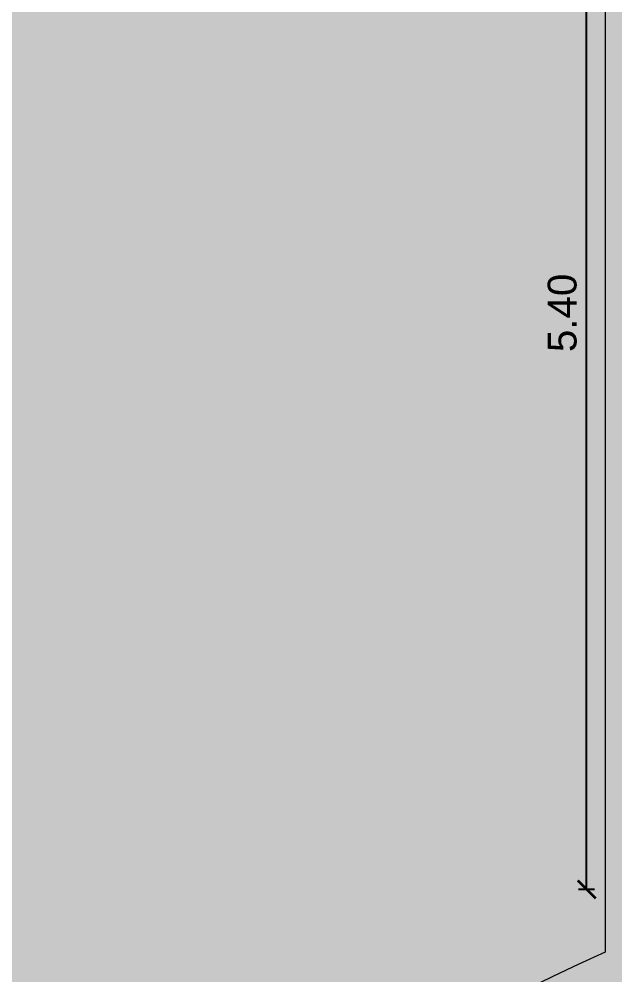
# Model space of a CAD drawing. Header units: inches. Extents: x 44782 to 44933, y 6798 to 6838.
# Drawn here: x 44801.818 to 44804.609, y 6809.085 to 6813.56 of the extents above; entities that cross this region are included whole.
import ezdxf

# ---------------------------------------------------------------- set-up
doc = ezdxf.new("R2010")
doc.units = ezdxf.units.IN
doc.header["$MEASUREMENT"] = 0
doc.layers.get('Defpoints').update_dxf_attribs({"color": 250})
doc.layers.add('at_Entity', color=7, linetype='Continuous', lineweight=9)
doc.layers.add('at_Text', color=7, linetype='Continuous', lineweight=9)
doc.layers.add('H. PAVER CINZA 1', color=252, linetype='Continuous')
doc.styles.add('Fonte 02', font='ARIALUNI.TTF')
doc.dimstyles.new('Esc 1-75', dxfattribs={"dimscale": 0.75, "dimtxt": 0.18, "dimasz": 0.1125, "dimexe": 0.05, "dimexo": 0.05, "dimgap": 0.06, "dimtad": 1, "dimzin": 4, "dimdsep": 46, "dimtxsty": 'Fonte 02', "dimblk": 'ARCHTICK', "dimcen": 0, "dimclrd": 250, "dimclre": 250, "dimadec": 0, "dimazin": 1, "dimtfac": 1, "dimtix": 1, "dimtmove": 1, "dimatfit": 3, "dimldrblk": 'ARCHTICK', "dimfxl": 0, "dimarcsym": 0})

# ---------------------------------------------------------------- blocks, each defined once
blk = doc.blocks.new('_ARCHTICK')
at = {"color": 0, "linetype": 'ByBlock', "const_width": 0.15}
blk.add_lwpolyline([(-0.5, -0.5), (0.5, 0.5)], dxfattribs=at)
blk = doc.blocks.new('*D111')
at = {"layer": 'at_Text', "color": 250, "lineweight": -2, "transparency": 16777216}
for p, q in [((44804.51404987974, 6814.88366429097), (44804.43904987974, 6814.88366429097)), ((44804.47654987974, 6809.485577620922), (44804.47654987974, 6814.88366429097)), ((44804.51404987974, 6809.485577620922), (44804.43904987974, 6809.485577620922))]:
    blk.add_line(p, q, dxfattribs=at)
at = {"layer": 'Defpoints', "color": 0, "transparency": 16777216}
for p in [(44804.47654987974, 6814.88366429097), (44805.06246530596, 6814.88366429097), (44805.06246530596, 6809.485577620922)]:
    blk.add_point(p, dxfattribs=at)
at = {"layer": 'at_Text', "color": 250, "lineweight": -2, "transparency": 16777216, "xscale": 0.084375, "yscale": 0.084375, "zscale": 0.084375}
for p, rotation in [((44804.47654987974, 6814.88366429097), 90), ((44804.47654987974, 6809.485577620922), 270)]:
    blk.add_blockref('_ARCHTICK', p, dxfattribs=dict(at, rotation=rotation))
at = {"layer": 'at_Text', "color": 0, "transparency": 16777216, "insert": (44804.36257648274, 6812.184620955954), "char_height": 0.135, "attachment_point": 5, "rotation": 90, "style": 'Fonte 02'}
blk.add_mtext('5.40', dxfattribs=at)

msp = doc.modelspace()

# ---------------------------------------------------------------- hatches: boundary and pattern name
h = msp.add_hatch(color=68)
h.dxf.hatch_style = 1
edge = h.paths.add_edge_path()
edge.add_line((44804.56307351679, 6814.384272501815), (44793.31617792632, 6814.384272501815))
edge.add_line((44793.31617792632, 6814.384272501815), (44793.31617792632, 6814.682447869275))
edge.add_line((44793.31617792632, 6814.682447869275), (44792.46551903125, 6814.682447869275))
edge.add_line((44792.46551903125, 6814.682447869275), (44792.46551903125, 6803.636768700498))
edge.add_line((44792.46551903125, 6803.636768700498), (44798.16197113465, 6803.636768700498))
edge.add_arc((44810.78573673676, 6795.554973713457), 14.9891583549445, 139.7771852354234, 147.3724343431842, ccw=False)
edge.add_line((44799.3409304824, 6805.234399212409), (44796.51990321778, 6805.234399212409))
edge.add_line((44796.51990321778, 6805.234399212409), (44796.51990321778, 6809.83472865995))
edge.add_line((44796.51990321778, 6809.83472865995), (44801.11811659842, 6809.83472865995))
edge.add_line((44801.11811659842, 6809.83472865995), (44801.11811659842, 6807.009753896873))
edge.add_arc((44810.78573673675, 6795.554973713481), 14.9891583549256, 114.5284022503092, 130.1637396996153, ccw=False)
edge.add_line((44804.56307351679, 6809.191444321376), (44804.56307351679, 6814.384272501815))
at = {"layer": 'H. PAVER CINZA 1'}
for points in [[(44814.21022252848, 6836.228431143476), (44804.71331426693, 6836.228431143477), (44804.71331426693, 6830.479077367501), (44804.71331426693, 6825.030205091779), (44793.31617792632, 6825.030205091779), (44793.31617792632, 6816.032688619403), (44793.81556971548, 6816.032688619403), (44793.81556971549, 6815.882447869276), (44793.31617792632, 6815.882447869251), (44793.31617792632, 6814.384272501815), (44804.56307351679, 6814.384272501815), (44804.56307351679, 6809.485577620922), (44805.06246530596, 6809.485577620922), (44805.06246530596, 6813.383372856605), (44806.71299749045, 6813.383372856605), (44806.71299749045, 6814.883664290968), (44793.81556971549, 6814.883664290968), (44793.81556971549, 6818.682004382201), (44795.36453068863, 6818.6820043822), (44795.36453068863, 6820.681687605716), (44793.81556971549, 6820.681687605716), (44793.81556971549, 6824.482143763853), (44805.21270605608, 6824.482143763853), (44805.21270605608, 6830.978469156654), (44805.21270605608, 6834.878380459239), (44813.71083073931, 6834.878380459239), (44813.71083073931, 6826.431041381693), (44810.8604886207, 6826.431041381693), (44810.8604886207, 6824.482143763853), (44826.95529348639, 6824.482143763853), (44826.95529348639, 6818.682004382199), (44826.95529348639, 6815.423261351283), (44827.45680134245, 6815.423261351283), (44827.45680134245, 6825.030205091779), (44814.21022252848, 6825.030205091779)], [(44821.77327075401, 6803.636768700519), (44823.41088142357, 6803.636768700519, 0.1438635428231175), (44817.0097790414, 6809.191444321401), (44817.0097790414, 6809.485577620944), (44816.50827118535, 6809.485577620944), (44814.70961431764, 6809.485577620944), (44814.70961431764, 6809.604077367524), (44811.58629956853, 6809.604077367524), (44809.9865529897, 6809.604077367524), (44806.86112217369, 6809.604077367524), (44806.86112217369, 6809.485577620944), (44805.06246530598, 6809.485577620944), (44804.56307351681, 6809.485577620944), (44804.56307351681, 6809.191444321397, 0.144298322606379), (44798.16197113466, 6803.636768700519), (44799.79857664627, 6803.636768700519, -0.5057446233203657)]]:
    msp.add_hatch(color=256, dxfattribs=at).paths.add_polyline_path(points)

# ---------------------------------------------------------------- linework, layer by layer
at = {"layer": 'at_Entity', "color": 252, "true_color": 0x989898}
for p, q in [((44804.56307351679, 6814.384272501815), (44804.56307351679, 6813.383372856605)), ((44804.56307351679, 6813.383372856605), (44804.56307351679, 6809.485577620922))]:
    msp.add_line(p, q, dxfattribs=at)
at = {"layer": 'at_Entity', "color": 0}
msp.add_line((44804.56307351679, 6814.384272501815), (44804.56307351679, 6809.191444321379), dxfattribs=at)
at = {"layer": 'at_Text'}
for centre, radius, start, end in [((44810.78592370012, 6795.552619949209), 13.64094044833652, 36.34448039223891, 143.6555196077971), ((44810.78573673675, 6795.554973713481), 14.98915835492562, 114.5284022503046, 147.3724343432451)]:
    msp.add_arc(centre, radius, start, end, dxfattribs=at)

# ---------------------------------------------------------------- dimensions: what is measured, and where the dimension line sits
dim = msp.add_linear_dim(base=(44804.47654987974, 6814.88366429097), p1=(44805.06246530596, 6809.485577620922), p2=(44805.06246530596, 6814.88366429097), angle=90, dimstyle='Esc 1-75', dxfattribs=at)
dim.commit()
dim.dimension.update_dxf_attribs({"geometry": '*D111', "text_midpoint": (44804.36257648274, 6812.184620955954)})

doc.saveas('drawing.dxf')
